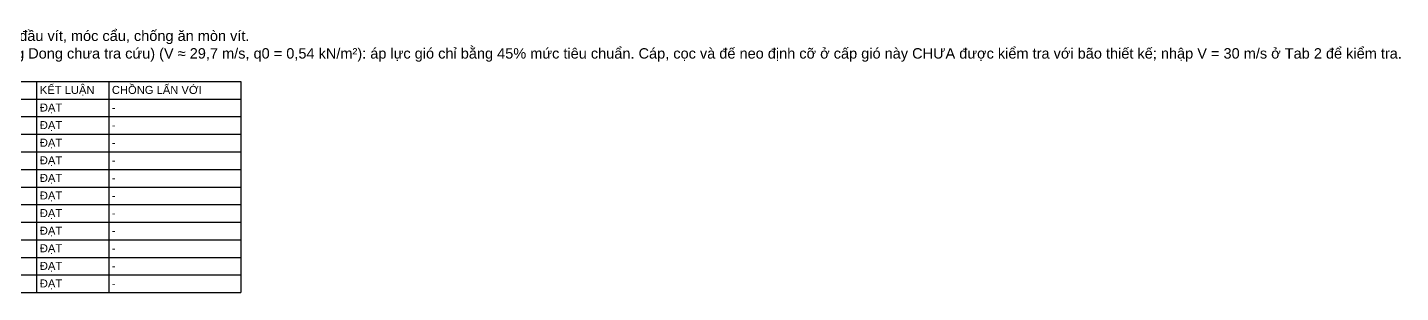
# Model space of a CAD drawing. Header units: metres. Extents: x 496695 to 497680, y 2343756 to 2344226.
# Drawn here: x 497474.2 to 497680.1, y 2344178 to 2344217.8 of the extents above; entities that cross this region are included whole.
import ezdxf

# ---------------------------------------------------------------- set-up
doc = ezdxf.new("R2010")
doc.units = ezdxf.units.M
doc.layers.add('08_BANG_THONG_KE_DE_NEO', color=7, linetype='Continuous')
doc.styles.add('VN', font='arial.ttf')

msp = doc.modelspace()

# ---------------------------------------------------------------- linework, layer by layer
at = {"layer": '08_BANG_THONG_KE_DE_NEO'}
for p, q in [((497311.82, 2344209.648), (497506.22, 2344209.648)), ((497475.62, 2344209.648), (497475.62, 2344177.968)), ((497486.42, 2344209.648), (497486.42, 2344177.968)), ((497506.22, 2344209.648), (497506.22, 2344177.968)), ((497311.82, 2344207.008), (497506.22, 2344207.008)), ((497311.82, 2344204.368), (497506.22, 2344204.368)), ((497311.82, 2344201.728), (497506.22, 2344201.728)), ((497311.82, 2344199.088), (497506.22, 2344199.088)), ((497311.82, 2344196.448), (497506.22, 2344196.448)), ((497311.82, 2344193.808), (497506.22, 2344193.808)), ((497311.82, 2344191.168), (497506.22, 2344191.168)), ((497311.82, 2344188.528), (497506.22, 2344188.528)), ((497311.82, 2344185.888), (497506.22, 2344185.888)), ((497311.82, 2344183.248), (497506.22, 2344183.248)), ((497311.82, 2344180.608), (497506.22, 2344180.608)), ((497311.82, 2344177.968), (497506.22, 2344177.968))]:
    msp.add_line(p, q, dxfattribs=at)

# ---------------------------------------------------------------- texts
at = {"layer": '08_BANG_THONG_KE_DE_NEO', "style": 'VN'}
for s, height, p in [("KH BV: ký hiệu ghi cạnh đế trên mặt bằng (D1, D2, …). c_u bùn, γ' và các hệ số bám dính là GIẢ ĐỊNH, chưa có khảo sát đáy hồ. CHƯA THIẾT KẾ: tai neo cáp, khóa đầu vít, móc cẩu, chống ăn mòn vít.", 1.56, (497311.82, 2344215.72)), ('CHÚ Ý: Gió tính toán V = 20 m/s là cấp gió vận hành, THẤP HƠN gió tiêu chuẩn TCVN 2737:2023 vùng II-B (MỐC TẠM lấy theo Huổi Vanh — vùng gió của Hồ Chiềng Dong chưa tra cứu) (V ≈ 29,7 m/s, q0 = 0,54 kN/m²): áp lực gió chỉ bằng 45% mức tiêu chuẩn. Cáp, cọc và đế neo định cỡ ở cấp gió này CHƯA được kiểm tra với bão thiết kế; nhập V = 30 m/s ở Tab 2 để kiểm tra.', 1.56, (497311.82, 2344213.08)), ('KẾT LUẬN', 1.2, (497476.1, 2344207.776)), ('CHỒNG LẤN VỚI', 1.2, (497486.9, 2344207.776)), ('ĐẠT', 1.2, (497476.1, 2344205.136)), ('-', 1.2, (497486.9, 2344205.136)), ('ĐẠT', 1.2, (497476.1, 2344202.496)), ('-', 1.2, (497486.9, 2344202.496)), ('ĐẠT', 1.2, (497476.1, 2344199.856)), ('-', 1.2, (497486.9, 2344199.856)), ('ĐẠT', 1.2, (497476.1, 2344197.216)), ('-', 1.2, (497486.9, 2344197.216)), ('ĐẠT', 1.2, (497476.1, 2344194.576)), ('-', 1.2, (497486.9, 2344194.576)), ('ĐẠT', 1.2, (497476.1, 2344191.936)), ('-', 1.2, (497486.9, 2344191.936)), ('ĐẠT', 1.2, (497476.1, 2344189.296)), ('ĐẠT', 1.2, (497476.1, 2344186.656)), ('-', 1.2, (497486.9, 2344189.296)), ('-', 1.2, (497486.9, 2344186.656)), ('ĐẠT', 1.2, (497476.1, 2344184.016)), ('-', 1.2, (497486.9, 2344184.016)), ('ĐẠT', 1.2, (497476.1, 2344181.376)), ('-', 1.2, (497486.9, 2344181.376)), ('ĐẠT', 1.2, (497476.1, 2344178.736)), ('-', 1.2, (497486.9, 2344178.736))]:
    msp.add_text(s, height=height, dxfattribs=at).set_placement(p)

doc.saveas('drawing.dxf')
